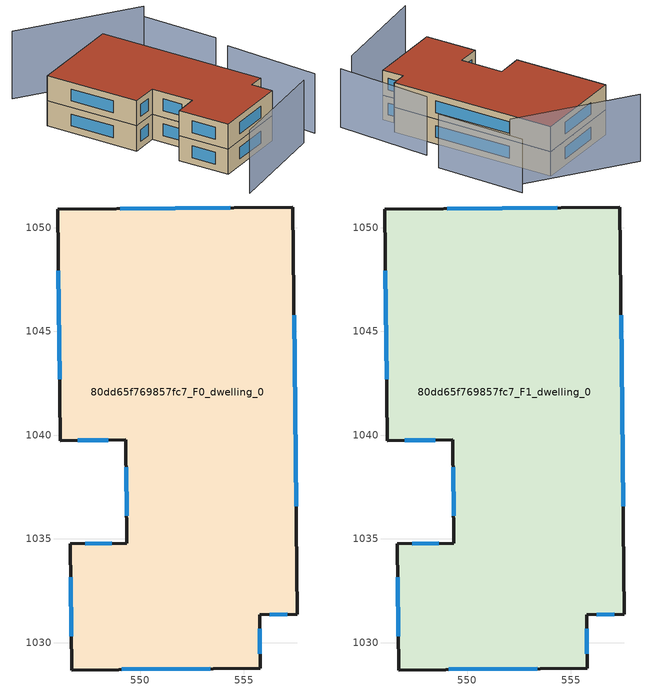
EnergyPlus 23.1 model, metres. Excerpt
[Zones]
80dd65f769857fc7_F0_dwelling_0
 floor ground (EU_floor_Construction): 557.36,1050.99 557.56,1031.36 555.75,1031.34 555.78,1028.77 546.7,1028.68 546.64,1034.75 549.36,1034.78 549.31,1039.77 546.15,1039.73 546.03,1050.87 z0
 wall outside (EU_wall_Construction): 546.03,1050.87 546.15,1039.73 549.31,1039.77 549.36,1034.78 546.64,1034.75 546.7,1028.68 555.78,1028.77 555.75,1031.34 557.56,1031.36 557.36,1050.99 546.03,1050.87 z0:3
 window (EU_Window_Construction): 546.06,1047.91 546.11,1042.69 / 554.35,1050.96 549.04,1050.9 / 557.51,1036.58 557.41,1045.77 / 556.23,1031.35 557.08,1031.36 / 555.77,1029.45 555.76,1030.66 / 549.11,1028.7 553.37,1028.74 / 546.66,1033.14 546.69,1030.29 / 548.64,1034.77 547.36,1034.76 / 549.32,1038.44 549.35,1036.1 / 546.99,1039.74 548.47,1039.76 z0.8:2.2
80dd65f769857fc7_F1_dwelling_0
 floor to 80dd65f769857fc7_F0_dwelling_0 (EU_floor_Construction): 557.36,1050.99 557.56,1031.36 555.75,1031.34 555.78,1028.77 546.7,1028.68 546.64,1034.75 549.36,1034.78 549.31,1039.77 546.15,1039.73 546.03,1050.87 z3
 wall outside (EU_wall_Construction): 546.03,1050.87 546.15,1039.73 549.31,1039.77 549.36,1034.78 546.64,1034.75 546.7,1028.68 555.78,1028.77 555.75,1031.34 557.56,1031.36 557.36,1050.99 546.03,1050.87 z3:6
 window (EU_Window_Construction): 546.06,1047.91 546.11,1042.69 / 554.35,1050.96 549.04,1050.9 / 557.51,1036.58 557.41,1045.77 / 556.23,1031.35 557.08,1031.36 / 555.77,1029.45 555.76,1030.66 / 549.11,1028.7 553.37,1028.74 / 546.66,1033.14 546.69,1030.29 / 548.64,1034.77 547.36,1034.76 / 549.32,1038.44 549.35,1036.1 / 546.99,1039.74 548.47,1039.76 z3.8:5.2
 roof outside (EU_roof_Construction): 555.78,1028.77 555.75,1031.34 557.56,1031.36 557.36,1050.99 546.03,1050.87 546.15,1039.73 549.31,1039.77 549.36,1034.78 546.64,1034.75 546.7,1028.68 z6
shading: 544.31,1024.47 557.1,1025.7 z0:7.5; 559.63,1025.87 560.25,1037.15 z0:7.1; 562.06,1039.79 562.24,1050.47 z0:6.5; 561.6,1048.53 549.32,1057.33 z0:8.1
[Building]
EU S2 Campaign: North Axis=0; Terrain=City; Solar Distribution=FullExterior
[Site:Location]
Cape.Town.Intl.AP: Latitude=-33.965; Longitude=18.602; Time Zone=2; Elevation=46
[SizingPeriod:WeatherFileDays]
AnnualSizingPeriod: Begin Month=1; Begin Day of Month=1; End Month=12; End Day of Month=31; Day of Week for Start Day=Monday; Use Weather File Daylight Saving Period=No; Use Weather File Rain and Snow Indicators=No
[MATERIAL]
EU_InternalMass_Material: Roughness=MediumRough; Thickness=0.1; Conductivity=1; Density=1800; Specific Heat=900; Thermal Absorptance=0.9; Solar Absorptance=0.7; Visible Absorptance=0.7
[MATERIAL:NOMASS] Roughness=MediumRough; Thermal Absorptance=0.9; Solar Absorptance=0.7; Visible Absorptance=0.7
Name | Thermal Resistance
EU_wall_NoMass | 0.49467
EU_roof_NoMass | 0.448442
EU_floor_NoMass | 1.33616
[WINDOWMATERIAL:SIMPLEGLAZINGSYSTEM]
EU_Window_SimpleGlazing: UFactor=4.49049; Solar Heat Gain Coefficient=0.75; Visible Transmittance=0.75
[CONSTRUCTION]
EU_wall_Construction: EU_wall_NoMass
EU_roof_Construction: EU_roof_NoMass
EU_floor_Construction: EU_floor_NoMass
EU_Window_Construction: EU_Window_SimpleGlazing
EU_InternalMass_Construction: EU_InternalMass_Material
[ZONE] Type=1; Multiplier=1; Ceiling Height=autocalculate; Volume=685.372; Floor Area=autocalculate; Part of Total Floor Area=Yes
80dd65f769857fc7_F0_dwelling_0; 80dd65f769857fc7_F1_dwelling_0
[INTERNALMASS] Construction=EU_InternalMass_Construction; Surface Area=228.457
Name | Zone or ZoneList
80dd65f769857fc7_F0_dwelling_0_EU_InternalMass | 80dd65f769857fc7_F0_dwelling_0
80dd65f769857fc7_F1_dwelling_0_EU_InternalMass | 80dd65f769857fc7_F1_dwelling_0
[OTHEREQUIPMENT] Fuel Type=Electricity; Design Level Calculation Method=Watts/Area; Power per Zone Floor Area=1; Fraction Latent=0; Fraction Radiant=0; Fraction Lost=0; Carbon Dioxide Generation Rate=0; EndUse Subcategory=EU_Step8_InternalGains
Name | Zone or ZoneList or Space or SpaceList | Schedule
EU_Step8_InternalGain_80dd65f769857fc7_F0_dwelling_0_f000 | 80dd65f769857fc7_F0_dwelling_0 | EU_Step8_GainSchedule_80dd65f769857fc7_F0_dwelling_0_f000
EU_Step8_InternalGain_80dd65f769857fc7_F1_dwelling_0_f000 | 80dd65f769857fc7_F1_dwelling_0 | EU_Step8_GainSchedule_80dd65f769857fc7_F1_dwelling_0_f000
[ZONEVENTILATION:DESIGNFLOWRATE] Schedule=EU_AlwaysOn; Design Flow Rate Calculation Method=AirChanges/Hour; Air Changes per Hour=0.665257; Ventilation Type=Natural; Fan Pressure Rise=0; Fan Total Efficiency=1; Constant Term Coefficient=1; Temperature Term Coefficient=0; Velocity Term Coefficient=0; Velocity Squared Term Coefficient=0; Minimum Indoor Temperature=-100; Maximum Indoor Temperature=100; Delta Temperature=-100; Minimum Outdoor Temperature=-100; Maximum Outdoor Temperature=100; Maximum Wind Speed=40
Name | Zone or ZoneList or Space or SpaceList
EU_ConstantAir_80dd65f769857fc7_F0_dwelling_0 | 80dd65f769857fc7_F0_dwelling_0
EU_ConstantAir_80dd65f769857fc7_F1_dwelling_0 | 80dd65f769857fc7_F1_dwelling_0
[HVACTEMPLATE:THERMOSTAT] Constant Heating Setpoint=20; Constant Cooling Setpoint=50
EU_HeatOnly_80dd65f769857fc7_F0_dwelling_0; EU_HeatOnly_80dd65f769857fc7_F1_dwelling_0
[HVACTEMPLATE:ZONE:IDEALLOADSAIRSYSTEM] System Availability Schedule=EU_AlwaysOn; Maximum Heating Supply Air Temperature=50; Minimum Cooling Supply Air Temperature=13; Maximum Heating Supply Air Humidity Ratio=0.0156; Minimum Cooling Supply Air Humidity Ratio=0.0077; Heating Limit=NoLimit; Cooling Limit=NoLimit; Heating Availability Schedule=EU_AlwaysOn; Cooling Availability Schedule=EU_CoolingOff; Dehumidification Control Type=ConstantSensibleHeatRatio; Cooling Sensible Heat Ratio=0.7; Dehumidification Setpoint=60; Humidification Control Type=None; Humidification Setpoint=30; Outdoor Air Method=None; Outdoor Air Flow Rate per Person=0.00944; Outdoor Air Flow Rate per Zone Floor Area=0; Outdoor Air Flow Rate per Zone=0; Demand Controlled Ventilation Type=None; Outdoor Air Economizer Type=NoEconomizer; Heat Recovery Type=None; Sensible Heat Recovery Effectiveness=0.7; Latent Heat Recovery Effectiveness=0.65
Name | Template Thermostat
80dd65f769857fc7_F0_dwelling_0 | EU_HeatOnly_80dd65f769857fc7_F0_dwelling_0
80dd65f769857fc7_F1_dwelling_0 | EU_HeatOnly_80dd65f769857fc7_F1_dwelling_0
[SIZING:ZONE] Zone Cooling Design Supply Air Temperature Input Method=SupplyAirTemperature; Zone Cooling Design Supply Air Temperature=13; Zone Heating Design Supply Air Temperature Input Method=SupplyAirTemperature; Zone Heating Design Supply Air Temperature=50; Zone Cooling Design Supply Air Humidity Ratio=0.008; Zone Heating Design Supply Air Humidity Ratio=0.008; Cooling Design Air Flow Method=DesignDay; Cooling Design Air Flow Rate=0; Cooling Minimum Air Flow per Zone Floor Area=0.000762; Cooling Minimum Air Flow=0; Cooling Minimum Air Flow Fraction=0.2; Heating Design Air Flow Method=DesignDay; Heating Design Air Flow Rate=0; Heating Maximum Air Flow per Zone Floor Area=0.002032; Heating Maximum Air Flow=0.141576; Heating Maximum Air Flow Fraction=0.3; Account for Dedicated Outdoor Air System=No; Dedicated Outdoor Air System Control Strategy=NeutralSupplyAir; Dedicated Outdoor Air Low Setpoint Temperature for Design=autosize; Dedicated Outdoor Air High Setpoint Temperature for Design=autosize; Zone Load Sizing Method=Sensible Load Only No Latent Load; Zone Latent Cooling Design Supply Air Humidity Ratio Input Method=HumidityRatioDifference; Zone Cooling Design Supply Air Humidity Ratio Difference=0.005; Zone Latent Heating Design Supply Air Humidity Ratio Input Method=HumidityRatioDifference; Zone Humidification Design Supply Air Humidity Ratio Difference=0.005
80dd65f769857fc7_F0_dwelling_0; 80dd65f769857fc7_F1_dwelling_0
[SCHEDULE:CONSTANT]
Name | Hourly Value
EU_AlwaysOn | 1
EU_CoolingOff | 0
[SCHEDULE:FILE] Column Number=1; Rows to Skip at Top=0; Number of Hours of Data=8760; Column Separator=Comma; Interpolate to Timestep=No; Minutes per Item=60; Adjust Schedule for Daylight Savings=Yes
Name | File
EU_Step8_GainSchedule_80dd65f769857fc7_F0_dwelling_0_f000 | ../../schedules/80dd65f769857fc7/80dd65f769857fc7_F0_dwelling_0_f000_gain.csv
EU_Step8_GainSchedule_80dd65f769857fc7_F1_dwelling_0_f000 | ../../schedules/80dd65f769857fc7/80dd65f769857fc7_F1_dwelling_0_f000_gain.csv
